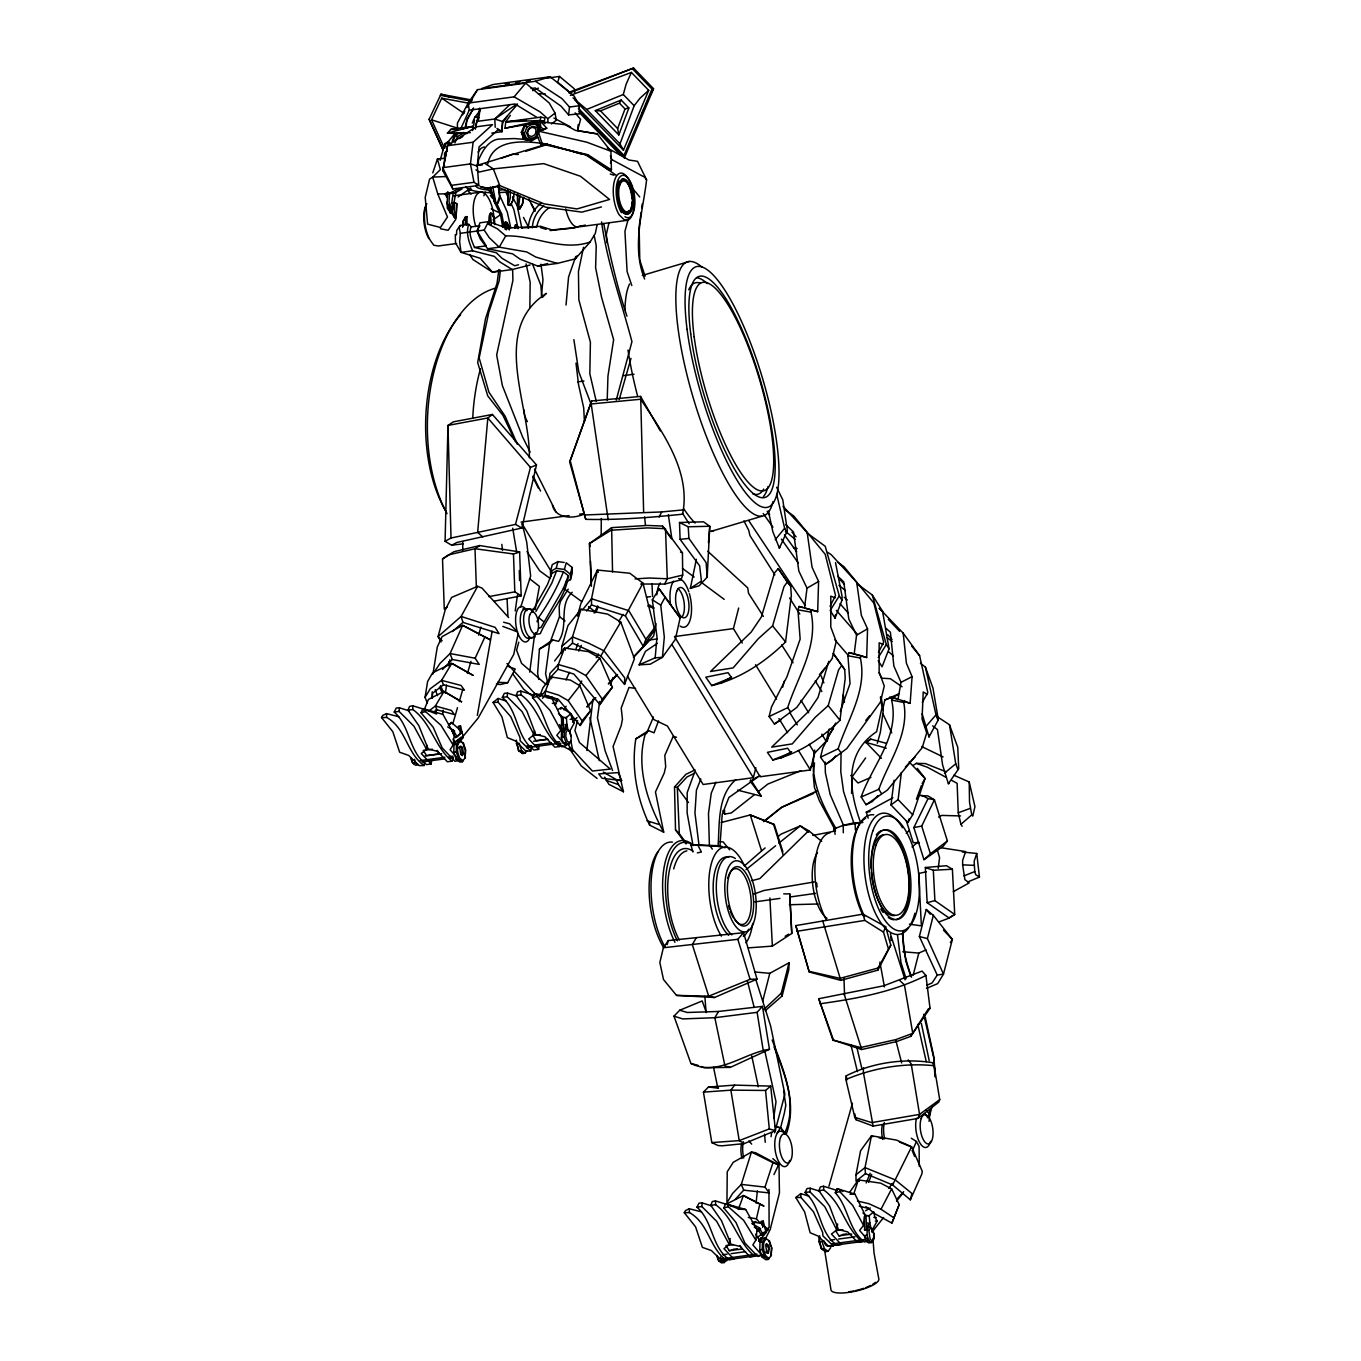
<?xml version="1.0" encoding="UTF-8"?>
<svg xmlns="http://www.w3.org/2000/svg" width="1361" height="1361" viewBox="0 0 1361 1361"><rect width="100%" height="100%" fill="white"/><g stroke="black" fill="none" stroke-linecap="round" stroke-linejoin="round"><path stroke-width="1.5" d="M432.22 697.819L432.237 691.779M591.508 604.965L591.525 598.738L597.411 570.055L629.786 573.236L642.97 583.12L654.267 628.255L652.804 632.576L643.243 646.339L625.38 615.835L591.508 604.965L586.574 610.987M515.07 228.121L515.819 224.99L518.609 227.712M559.269 744.399L572.93 751.391L570.752 740.537M604.692 777.114L608.843 784.293L623.457 791.762L613.079 746.526L621.177 725.736L622.436 719.237L621.211 708.026L628.969 687.492L635.604 688.394M510.29 191.152L510.239 198.247L508.248 205.069L510.273 205.46L513.012 200.407L513.454 196.307M851.561 793.412L852.19 776.791L865.647 757.907M935.296 1075.496L933.833 1056.782L925.242 1017.177M529.854 307.688L530.161 282.186L526.061 263.864M922.146 713.708L929.002 736.93L938.001 720.411L938.018 717.876L933 688.19L925.395 667.094L920.41 663.266M934.939 1076.823L933.85 1058.399L923.711 1014.302M953.312 891.659L969.219 882.881L964.898 879.631L962.618 864.847L962.669 860.305L965.612 851.561L941.659 847.835M491.287 224.514L490.521 213.286L489.211 223.357M506.275 229.907L505.458 222.285L504.591 226.828M841.064 752.633L840.792 771.721L843.582 791.677L853.772 822.929L860.594 822.537C848.89 790.146 843.922 753.416 876.637 731.674L882.047 707.431L880.397 697.087M877.947 970.121L877.981 968.045L890.792 945.163L885.603 926.671L862.976 914.15L795.794 925.599L809.251 972.009L840.792 980.362L877.947 970.121L890.792 945.163M517.673 208.675L517.554 193.908L517.673 208.675L519.613 209.101L522.386 204.388L523.185 198.604M806.937 532.883L825.225 546.288L839.295 595.88L830.21 610.477L835.042 618.132L842 600.167L842.085 596.407L835.518 562.586M878.219 660.68L882.081 666.788L889.039 648.823L882.557 611.242L872.265 594.944L857.311 583.971M445.081 541.338L447.973 425.415L453.4 421.825L492.444 414.459L536.506 464.952L521.892 528.017L456.939 542.444L451.682 545.234L445.081 541.338L451.018 538.02L515.496 524.41L521.892 528.017M447.786 191.901L447.089 203.623L450.627 209.084L452.55 209.849L456.088 191.595M863.452 1067.602L863.35 1072.162L873.133 1126.091L917.909 1118.436L938.835 1101.951L939.719 1099.62L934.105 1065.714L932.319 1062.635C903.483 1058.143 872.299 1062.669 846.185 1075.853L845.896 1079.528L854.776 1117.33L856.052 1119.712L873.133 1126.091M475.346 129.227L479.701 108.097M517.486 104.389L502.413 121.503L502.141 131.66L491.78 133.072M457.296 129.006L457.466 123.034L468.167 103.096L477.473 89.673L525.686 83.123L549.249 103.028L555.05 113.099L556.343 120.21L551.494 123.936M566.925 648.21L572.522 643.175L600.813 655.934L624.546 684.396L624.716 677.846L604.029 650.847L588.752 643.243L572.471 636.931L561.855 646.458L561.344 653.263M967.892 881.911L979.444 877.062L975.684 874.63L974.765 871.55L974.153 861.309L976.739 853.466L962.312 852.02M465.513 757.243L462.315 761.718L459.848 762.058L456.224 759.506L453.808 752.174L454.03 744.348L456.752 740.605L459.201 740.282L463.523 743.446L465.717 750.115L465.037 757.992L465.258 750.166L462.842 742.834M457.534 751.646L457.738 744.518L460.222 741.133L459.201 740.282L456.479 744.008L456.258 751.833L458.674 759.166L462.315 761.718L463.046 760.646L459.729 758.315L457.534 751.646L453.808 752.174M459.78 747.87L460.733 754.402L462.298 755.491L463.472 753.892L462.519 747.359L460.954 746.27L458.946 747.989L460.12 746.372L461.685 747.478L462.298 755.491M504.625 226.606L504.744 222.421M526.996 750.694L525.176 753.194L522.726 753.518L518.405 750.353L516.312 740.112M570.667 741.677L568.66 744.433L565.853 744.824L563.165 742.936L561.378 737.509L561.549 731.708L564.356 731.333L566.363 728.577L569.051 730.466L570.837 735.893M562.382 737.322L562.484 733.256M568.66 744.433L565.972 742.545L564.186 737.118L564.356 731.333M771.5 1254.927L768.302 1259.418L765.835 1259.742L762.211 1257.19L759.795 1249.857L760.016 1242.032L762.738 1238.289L765.205 1237.966L769.509 1241.13L771.704 1247.816L771.024 1255.676L771.704 1247.816M763.521 1249.33L763.725 1242.202L766.209 1238.816L765.205 1237.966L762.466 1241.691L762.245 1249.517L764.661 1256.866L768.302 1259.418L769.033 1258.33L765.716 1255.999L763.521 1249.33L759.795 1249.857M767.451 1253.294L768.71 1248.326L766.107 1244.073L768.506 1245.043L769.543 1248.207L768.284 1253.192L765.886 1252.205L768.284 1253.192M830.771 1247.561L828.049 1251.303L825.583 1251.627L821.278 1248.462L819.084 1241.776L819.237 1236.434M819.696 1235.873L819.543 1241.742L821.959 1249.075L824.409 1248.752L828.049 1251.303M871.533 1242.542L868.845 1240.654L867.059 1235.227L867.212 1229.442L869.237 1226.686L871.925 1228.575L873.711 1234.002L873.541 1239.786L871.533 1242.542L868.726 1242.933L866.038 1241.045L864.847 1237.421M785.807 524.734L793.531 532.015L798.822 571.025L807.022 588.156L804.504 607.959L817.672 611.667L818.59 581.453L812.075 567.265L807.192 532.593L783.068 506.377M840.264 711.514L850.03 683.596L847.937 655.764L849.077 652.617L866.685 657.55L867.552 628.833L861.36 615.359L856.715 582.406L831.095 554.556L827.59 552.362M607.193 400.406L607.959 376.027L613.641 339.689L601.511 297.089L595.608 267.709L596.237 245.763L594.162 235.453M519.953 195.729L518.507 208.114L512.434 197.022M755.049 971.992L769.799 973.319L789.04 962.788L788.785 969.781L782.116 995.98L765.222 1010.662M545.234 695.114L545.421 691.065L550.899 676.91L570.48 680.126L579.82 685.672L590.555 710.697L580.211 725.498L558.248 699.299L545.234 695.114L542.478 698.312M478.204 165.293L478.46 159.952L480.909 155.001A42.803 23.562 -86.7 0 1 499.844 139.06L514.577 138.567L531.453 139.962M601.29 518.49L601.188 535.043M690.333 588.377L699.112 585.808L707.176 577.2L709.779 526.265L703.501 521.807L679.513 522.505L680.092 539.33L699.656 565.87L701.442 581.062L690.333 588.377L696.356 559.32M456.496 234.875L456.735 230.434L460.154 225.501L468.762 224.344L471.178 226.913L479.889 225.739L479.055 227.491M432.288 698.193L432.56 693.242L443.55 684.804L464.475 690.197L461.039 685.434L441.61 680.364L430.229 688.768L425.04 697.427L427.371 703.059M759.88 775.6L728.884 797.478L722.198 814.49L719.952 845.998L718.081 845.708C719.731 823.626 717.145 795.556 735.876 779.649M452.039 202.857L454.591 202.449L454.132 210.904L456.054 217.794L454.455 217.522L451.801 212.962M558.044 669.255L558.299 664.525L564.611 648.023L588.479 651.647L599.759 658.061L612.399 687.254L602.26 699.146L599.929 704.573L573.866 674.069L558.044 669.255L549.249 678.68L549.98 673.355L558.299 664.525L574.393 669.187L585.893 675.583L602.26 699.146M449.555 193.007L449.028 201.734L451.444 208.301L453.298 209.016M462.876 226.572L463.199 221.128L466.313 216.603L466.687 224.582M462.519 227.151L462.927 221.605L465.598 216.671M906.069 702.089L910.135 703.28L912.091 676.655L906.409 663.232L903.177 633.137L879.223 608.299M572.198 592.256C558.044 605.951 569.085 625.72 558.605 641.354L552.702 639.942L539.449 649.027L537.612 673.253L538.82 679.462M929.104 1121.396L929.648 1114.421L925.837 1109.759M472.573 130.537L474.564 120.21M489.262 223.085C487.51 207.757 495.047 212.605 494.724 224.616M658.537 720.905L654.046 732.83L648.482 730.602L635.825 738.836C631.164 767.723 636.897 798.907 649.639 825.123L663.692 832.2L655.458 791.983L664.236 773.031L665.699 766.736L664.797 755.389L673.202 736.369L676.502 737.254M708.452 542.648L709.779 526.265L688.224 526.775L679.513 522.505M460.154 225.501L459.184 227.61L460.341 233.326L459.627 241.748L461.022 252.363L480.161 258.25L492.529 272.217L512.212 269.546L530.127 264.987M639.143 664.831L655.168 657.822L656.989 637.05L652.344 599.793L659.2 588.939L680.143 617.962L675.294 639.432L662.416 657.312L650.252 664.202L639.143 664.831L645.437 651.358L657.38 643.328M459.916 732.201L460.477 725.94L458.3 726.247L459.372 730.211M762.653 1227.333L763.215 1221.089L761.037 1221.378L762.109 1225.342M431.148 763.98L421.247 753.535L426.52 749.333L413.982 726.247L399.079 711.395L399.419 707.771L396.255 708.026L394.231 712.058C410.563 726.451 408.521 751.714 426.554 764.593L431.148 763.98L431.624 760.016M447.565 145.712L473.152 142.224L492.546 124.617L476.027 126.862L447.565 145.712L442.75 170.584L452.856 188.941L478.766 185.436L477.32 166.093L479.072 146.869L498.211 129.618L502.141 131.66L496.935 128.393M538.633 749.384L528.714 738.938L533.988 734.736L522.046 711.565L507.177 696.713L507.517 693.089L504.353 693.344L502.328 697.376C518.898 711.65 515.751 737.254 534.039 750.013L538.633 749.384L539.092 745.471M578.238 124.531L577.762 129.703L580.603 119.36L575.159 112.895M566.023 305.034L568.575 276.964L575.737 256.48M729.258 1244.464L716.72 1221.378L701.834 1206.526L702.157 1202.903L698.993 1203.158L696.968 1207.19C713.317 1221.6 711.259 1246.846 729.292 1259.742L733.885 1259.112L723.984 1248.666L729.258 1244.464L730.176 1238.493M836.726 1229.885L824.783 1206.697L809.914 1191.845L810.254 1188.238L807.09 1188.493L805.066 1192.508C821.636 1206.799 818.488 1232.385 836.777 1245.145L841.37 1244.515L831.452 1234.07L836.726 1229.885L837.644 1223.964M541.491 295.371L542.988 279.6L540.963 264.204M447.037 202.143L447.361 208.386L451.154 213.473L451.682 209.05M454.591 202.449L456.769 203.572L456.054 217.794M756.07 1203.175L757.396 1190.858M835.042 618.132L835.399 614.832M568.609 114.868L569.476 107.009L561.974 98.621L535.451 81.269L481.658 88.567L492.971 84.535L550.218 76.76L574.206 96.172L579.276 105.767L579.378 113.882L568.609 114.868L561.004 106.124L535.247 87.972L531.13 88.533M501.937 129.091L502.651 122.796L507.228 116.246M544.281 121.384L540.147 120.517L505.748 121.895L540.878 117.131L544.995 117.999L544.281 121.384L505.033 128.189L505.748 121.895L510.324 115.345M830.057 606.325L835.552 595.54L825.242 554.335L793.786 516.023L785.382 510.069M878.44 652.48L883.663 642.222L873.864 603.076L843.99 566.669L837.593 562.144M500.372 270.703L499.198 280.808L488.786 312.384L479.157 357.96L488.922 392.189L505.169 416.279L517.35 444.298M514.169 192.616L513.369 199.421L510.273 205.46M456.633 757.209L450.1 749.775L453.111 744.977L454.319 734.651L442.937 714.372L422.965 708.656L421.025 712.79L433.189 727.216L442.172 747.887L454.999 761.326L459.235 760.187M755.848 1240.109L757.056 1229.8L745.675 1209.504L725.702 1203.787L723.763 1207.922L735.927 1222.348L744.909 1243.018L757.737 1256.458L761.973 1255.335L752.854 1244.907L755.848 1240.109L743.633 1220.307L728.254 1206.731L728.084 1205.353M456.769 203.572L456.139 217.028M917.331 768.37L925.055 778.475L912.687 814.763L907.872 822.52L890.979 804.963L898.124 799.622L901.356 772.572M813.385 772.163L814.524 762.909M929.002 736.93L929.24 734.974M560.834 730.347L562.195 719.442L552.192 698.959L534.482 693.515L532.542 697.649C546.033 712.211 545.37 734.379 561.668 746.832L565.904 745.709L556.819 735.28L560.834 730.347L550.014 710.357L537.034 696.458L537 694.484M711.752 685.604L731.52 677.54L728.016 672.691L705.764 677.2L711.752 685.604C739.942 678.952 765.12 662.058 785.569 641.984L791.302 595.778L790.741 586.251L778.254 568.643L774.545 572.862L761.394 616.958L751.102 632.167L710.51 671.5L733.154 667.894L758.332 638.683L772.606 625.873L783.97 586.676L787.321 582.015L778.254 568.643M772.827 759.999L790.809 752.65L787.628 748.244L767.383 752.344L772.827 759.999C798.465 753.943 821.381 738.581 839.992 720.292L845.215 678.254L844.705 669.595L833.357 653.569L844.705 669.595M867.348 1239.361L859.557 1230.412L863.572 1225.495L864.933 1214.573L854.929 1194.107L837.219 1188.646L835.28 1192.78C848.771 1207.343 848.107 1229.527 864.405 1241.964L867.229 1241.215M903.33 931.247C901.577 946.967 906.426 962.567 911.581 977.232M473.152 142.224L470.43 163.915L474.002 182.289L478.766 185.436M466.942 216.62L466.534 225.126M890.979 804.963L894.092 780.244M444.077 163.473L444.452 166.025M854.164 654.029L856.562 635.196L848.771 618.915L843.752 581.862L837.866 576.332M529.718 672.13L534.363 636.557M586.863 750.506L592.937 699.282M442.597 714.372L443.159 710.187M445.387 693.378L446.51 684.991M449.028 666.09L449.862 659.796M552.702 639.942L549.589 643.515L545.574 673.661L547.973 683.902M599.64 701.527L597.462 717.893L605.203 751.017L612.586 770.513M641.116 212.333L639.143 227.015L639.772 260.087L645.08 276.232M641.677 208.131L642.256 203.929M498.909 269.546L497.037 283.241L485.486 318.797L477.677 362.587L487.748 395.881L503.026 415.496L515.462 441.747M607.312 147.992L629.037 160.037L637.509 161.313L646.594 179.907C642.766 212.605 631.487 246.936 644.604 278.988M814.746 750.03C808.825 777.914 821.908 804.725 835.722 828.083L835.059 829.819L819.305 800.608L814.388 787.304L813.163 774.018M771.058 1136.724L771.636 1132.607M773.677 1118.232L776.008 1101.781L764.661 1050.386M515.207 610.936L517.537 594.723M519.562 580.535L519.307 570.514M523.628 197.294L522.743 203.316L519.613 209.101M591.61 401.002L569.681 462.077L585.757 519.341C618.098 520.106 650.473 517.571 682.576 514.186C691.167 471.689 662.977 433.087 640.742 399.232L640.555 396.408L591.61 401.002L569.681 462.077M465.921 126.845L467.112 118.866L473.39 108.744M480.178 108.676L478.289 121.231L494.792 119.002L502.413 121.503M533.988 734.736L534.601 730.789M426.52 749.333L427.133 745.352M453.23 193.296L451.869 201.955L452.635 208.403M432.934 674.086L437.289 646.968L442.121 636.625L462.621 625.311L490.062 639.704L462.621 625.311L450.083 653.552L439.977 663.453L434.108 672.317M425.04 697.427L427.626 681.436L432.611 672.81L451.767 663.351L473.033 675.345L451.767 663.351L441.61 680.364L443.55 684.804M398.824 716.754L386.507 713.606L382.747 715.427L381.556 717.57L392.819 731.708L399.658 752.242L408.64 755.406L419.222 765.631L424.088 765.511L424.649 762.126M506.054 700.983L498.024 698.465L493.056 702.429L501.937 716.89L507.381 737.611L515.343 740.911L525.89 751.136L530.756 751.034L531.624 745.947M648.482 730.602L645.42 733.528C635.536 766.975 647.53 802.616 663.692 832.2M477.32 715.376L492.138 631.198M768.37 511.055L772.81 531.59L779.36 548.143L787.356 530.654L782.796 499.844L776.638 487.272M897.937 699.707L901.016 682.32L893.854 666.005L890.417 632.219L885.79 628.153M423.815 710.68L428.46 699.418L443.992 691.439L461.583 701.783L443.992 691.439L435.367 706.002L429.242 710.748M656.002 623.508L653.654 636.012L633.409 657.584M922.316 702.361L927.811 692.613L919.628 655.747L903.177 633.137M855.984 1174.781L860.577 1150.76L871.482 1135.755L896.559 1140.127L911.598 1146.745L922.265 1171.277L921.788 1174.152L910.339 1199.824L892.646 1184.955L865.477 1173.624L856.001 1181.144L855.984 1174.781L865.001 1167.602L871.482 1135.755L872.928 1136.724M442.75 170.584L446.731 150.578M454.455 217.522L452.141 211.21M640.98 584.005L664.61 584.09L681.01 579.854L682.712 575.091L682.439 552.753L662.552 526.044L647.326 525.448L611.616 527.643L612.552 571.977M523.849 139.349L521.552 132.221L523.849 139.349L527.234 140.37M583.529 247.311L578.442 271.468L578.833 299.811L590.402 342.223L589.84 373.68L596.22 401.257M450.253 213.201L447.582 203.214M518.167 633.648L513.743 654.42L478.17 718.03L458.878 741.405M597.156 224.684L595.25 233.599L590.045 242.071L575.312 258.862L557.398 263.405L537.714 266.075L520.072 259.134L512.604 253.861L487.646 248.757L480.28 238.941L476.962 231.064L479.923 222.813L488.531 221.656L506.734 228.053L540.691 226.334L552.09 229.941L575.142 227.61L585.332 225.075M882.711 709.727L884.803 699.979L898.685 693.957L895.096 696.22M540.878 117.131L540.147 120.517L505.033 128.189M938.222 868.386L939.566 857.617L937.304 850.013M465.36 126.845L466.653 120.942L473.56 107.944M786.454 1133.577C797.716 1101.968 783.273 1069.406 772.163 1039.991M932.115 1106.51L929.019 1117.534M827.165 741.371L828.526 735.297L833.476 728.628M608.894 223.085L606.343 234.33L606.853 242.683M487.697 164.171C492.869 137.682 525.499 140.949 545.778 143.926M752.276 1221.94L760.187 1223.233L756.41 1218.793L759.863 1204.026L743.378 1195.519L726.332 1204.145M663.368 947.766L659.847 962.499L663.487 979.495L676.519 995.401L714.508 997.511L757.005 979.103L743.565 932.693L668.302 940.587L663.368 947.766L737.832 939.311L743.565 932.693M780.857 720.054L774.46 724.035L769.101 716.532L771.5 706.971L786.93 676.842L800.149 639.092L797.937 609.796L799.145 606.479L817.672 611.667M835.654 755.899L831.69 760.544L825.617 764.321L820.53 757.192L822.81 748.108L835.637 723.065M910.339 1199.824L911.938 1193.478L895.283 1179.919L865.001 1167.602L865.477 1173.624M742.272 643.038L733.426 628.595L738.666 608.027M627.455 676.247L653.978 719.629L667.4 726.025L703.144 784.497L753.331 777.692L755.882 767.706M782.711 687.118L784.191 681.266M733.426 628.595L674.461 636.591L760.17 776.757L810.356 769.952L814.627 753.16L826.144 741.235L829.257 729.02M762.619 1001.441L769.799 973.319M782.116 995.98L781.299 993.156L789.04 962.788M926.688 985.313L932.115 982.931L937.236 975.071L919.373 936.504L926.246 909.505L933.34 915.324L952.343 939.447L943.496 974.119L937.661 983.629L926.467 988.375M913.18 975.174L918.811 953.074L926.058 949.91M937.236 975.071L943.496 974.119L927.402 938.614L933.34 915.324M828.917 1186.333L852.445 1103.176M515.496 524.41L530.45 467.401L536.506 464.952M551.971 571.79L550.644 576.826L550.49 571.365L552.26 564.645L557.959 561.6L564.135 562.467M550.49 571.365L556.19 568.32L557.959 561.6M570.497 579.633L570.344 574.155L564.424 569.476L566.193 562.756L572.113 567.435L572.266 572.913L570.497 579.633L566.227 581.913M570.344 574.155L572.113 567.435M619.17 399.641L630.994 358.385M774.63 1132.811L784.889 1094.227L770.581 1025.803L755.95 980.022M532.083 611.872L547.462 584.584L551.851 573.372L556.598 570.854L563.42 571.807C557.108 587.901 548.449 603.501 538.548 617.571L537 621.739M518.745 642.222L516.585 650.201L521.552 663.334L546.22 684.583M577.608 720.547L574.903 730.551L579.429 742.494L610.289 769.084L592.409 771.024L573.1 750.183M628.272 219.036L624.937 231.319L627.098 271.571L631.81 285.538M573.032 97.856L586.659 109.458L623.287 94.504L626.128 84.212L631.385 72.422L648.704 90.302L623.44 150.186L574.801 99.914M577.404 616.176L580.807 603.808L597.411 570.055L598.398 572.318M440.198 160.309L444.809 143.705L448.262 141.612L455.016 133.48L447.446 133.106L450.882 129.346L472.896 126.369L447.446 133.106L470.311 132.663M616.244 400.117L631.946 341.645C621.416 301.666 607.125 262.673 601.562 221.877M877.301 743.293L880.38 732.235L883.255 710.442L881.162 696.696M667.179 944.636L668.302 940.587M878.032 795.539L872.197 801.612L866.038 804.725L861.173 797.002C872.248 765.188 900.029 736.318 891.608 700.098L892.884 697.427L910.135 703.28M769.101 716.532L787.662 707.686C797.631 676.587 818.505 646.237 811.02 612.144L811.973 609.762M820.53 757.192L838.172 748.788C847.631 719.237 867.467 690.401 860.356 658.009L861.258 655.73L866.685 657.55M452.805 723.797L457.5 707.669M459.252 701.63L462.774 689.534M467.469 673.406L470.974 661.327M478.596 635.128L480.943 627.064M828.781 661.412L817.995 697.53L808.638 711.378L771.687 747.155L792.306 743.872L815.222 717.298L828.203 705.644L838.546 669.986L841.608 665.733M850.013 1191.794L858.349 1179.902L880.703 1183.168L891.642 1188.868L899.179 1204.57L891.897 1223.08L874.408 1213.519L868.505 1208.432L859.233 1206.135M561.855 646.458L567.962 625.584L581.028 609.235L607.704 614.134L620.752 622.045L634.447 658.69L624.546 684.396M563.42 571.807L568.337 575.703L563.437 588.394L541.049 627.37L538.514 628.357M490.181 188.277L494.877 202.653L497.156 203.793L499.538 196.494L498.177 185.062M748.346 947.868L772.367 946.116L791.779 933.476L789.737 893.905L783.715 893.854M574.699 92.752L574.359 88.839L559.49 76.437L557.704 82.221L570.31 92.735M581.028 609.235L572.471 636.931L572.522 643.175M466.313 216.603L464.969 224.565M610.443 685.264L612.892 677.54M520.736 607.057L530.654 575.992L526.707 542.103L522.148 523.56M861.173 797.002L878.815 789.295C888.92 761.071 909.675 734.072 903.755 702.463L904.742 700.558M735.433 1199.177L743.701 1190.16L769.203 1192.934L765.001 1187.132L772.963 1162.651L751.425 1152.052L733.256 1162.311L727.233 1171.77L726.944 1202.784L732.66 1193.359L741.303 1184.393L751.425 1152.052L755.508 1152.682L777.931 1164.625L772.963 1162.651M853.823 1193.767L858.349 1179.902L859.301 1181.348M432.781 172.864L437.442 158.948L445.149 158.267M779.36 548.143L780.023 546.288M483.887 195.763L485.231 192.003M738.377 1209.436L743.378 1195.519L763.98 1206.152L759.863 1204.026M694.467 772.538L687.203 792.578L687.118 812.908L692.902 844.773L718.081 845.708M550.116 642.358L559.507 616.635L559.15 606.513L560.443 601.443L568.217 589.143M594.179 613.079L597.7 605.917M573.27 151.769L585.604 154.814L609.099 170.244L611.429 169.87L610.936 151.258L597.224 133.888L575.397 130.384L565.104 124.702L540.997 121.809L539.654 125.467L543.685 129.924M907.872 822.52L909.284 818.641M916.412 799.247L921.38 785.671M618.83 134.943L628.85 107.978L621.16 100.033L595.284 110.615L618.83 134.943L617.622 128.546L625.005 108.931L628.85 107.978M623.44 150.186L619.987 143.892L634.158 105.733L639.857 98.383L648.704 90.302M643.243 646.339L645.897 639.279L654.267 628.255M539.534 696.781L542.903 687.883L550.899 676.91L551.664 678.714M575.771 649.52L577.983 643.617M891.897 1223.08L899.179 1204.57M833.578 830.805L834.344 828.798L843.48 825.225L853.772 822.929M888.444 948.957L883.476 932.132L885.603 926.671M478.511 228.869L477.439 231.625L486.234 245.831L474.496 247.43C471.944 241.169 468.201 233.633 471.178 226.913M610.443 163.337L611.889 159.645L610.374 155.766M556.598 570.854L551.8 583.137L535.894 611.463M868.624 1182.199L871.669 1174.424M700.83 778.968L696.424 790.197L694.961 813.01L698.959 844.858M774.749 1126.398L780.568 1127.759L785.654 1133.968L784.753 1133.067C797.665 1104.571 784.548 1073.795 774.018 1046.847M930.465 1109.13L928.746 1113.502L929.648 1114.421L927.368 1117.806M580.211 725.498L582.049 720.871L590.555 710.697M547.19 739.193L536.166 740.69L532.866 735.569L534.244 732.099M452.975 141.527L455.544 135.164L459.916 132.697M454.914 142.905L457.483 136.542L463.301 133.259M521.212 132.527L524.41 125.144M522.471 132.102L524.41 133.463L526.622 139.179L524.683 137.818L522.471 132.102L525.023 125.722L529.412 123.273M524.41 133.463L526.962 127.1L532.797 123.817L538.48 125.535L532.763 123.017M536.183 136.253L538.752 129.89L536.54 124.157M524.019 138.584L530.331 140.489L536.812 136.832L539.671 129.754L537.204 123.409L532.474 121.963M518.915 209.254L520.14 206.26M497.871 203.401L500.014 198.145L498.824 187.274M534.584 695.386L520.838 691.116L517.673 691.711L516.108 695.505L526.843 710.918L535.741 734.498L544.944 736.743L554.846 747.172L559.439 746.56L560.885 743.021M866.208 1182.947L870.155 1173.25M475.465 125.161L478.63 117.42M430.45 711.276L412.74 705.781L409.576 706.393L408.028 710.17L418.78 725.583L428.256 749.094L437.459 751.323L447.378 761.769L451.971 761.156L453.4 757.669M917.909 1118.436L919.56 1114.387L939.719 1099.62M715.478 1200.929L715.614 1204.655C733.868 1217.993 737.56 1242.117 754.709 1256.288L750.115 1256.918L740.197 1246.472L730.993 1244.243L721.517 1220.732L710.765 1205.319L712.313 1201.525L715.478 1200.929L733.188 1206.424M823.575 1186.248L823.711 1189.973C842.17 1203.124 844.841 1227.707 862.176 1241.691L857.583 1242.321L847.682 1231.875L838.478 1229.646L829.581 1206.05L818.846 1190.637L820.411 1186.86L823.575 1186.248L837.321 1190.518M560.749 709.2L561.447 707.516L570.905 713.691L571.994 719.101L574.325 722.929L569.647 731.435L571.195 735.876L571.059 740.52L569.442 742.732L567.282 741.218L565.853 736.862L565.989 732.218L567.605 730.006L569.766 731.52M579.14 111.143L624.393 157.893L623.984 155.426L651.987 89.026L653.569 88.72L633.58 68.05L568.949 92.327M624.393 157.893L653.569 88.72L648.772 98.298M591.423 586.285L589.347 543.685L611.616 527.643M715.92 782.184L711.259 793.14L708.486 813.521L709.387 845.249M646.305 733.834L653.467 717.043M472.267 123.085L474.751 117.403L479.872 110.836M554.965 705.015L557.517 699.231M566.006 679.99L569.408 672.3M578.748 651.136L581.3 645.352M595.727 612.654L598.279 606.87M912.499 1150.453L916.446 1141.488L911.292 1138.221M561.515 718.302L561.821 731.725L563.641 731.538L566.874 724.375L566.414 717.57L563.182 717.417L558.486 713.64M864.371 1216.411L864.677 1229.834L866.515 1229.646L869.73 1222.484L869.271 1215.679L866.038 1215.526L862.925 1213.008M641.916 113.405L643.634 109.629M646.203 103.963L647.921 100.187M460.886 128.478L469.256 110.19L468.167 103.096L441.713 98.179L431.539 119.802L444.435 148.281M442.529 669.476L452.243 659.507L479.242 664.406L475.159 658.231L484.975 636.846M468.762 224.344C465.513 232.986 469.171 242.717 472.624 250.798L494.298 256.344L499.81 261.89L512.212 269.546M460.341 233.326L484.193 230.077L488.531 221.656M442.869 149.727L429.106 119.292L440.981 94.198L472.25 100.102M773.95 1174.56L778.985 1163.961L772.793 1158.636M923.966 859.659L943.088 846.355L947.392 840.962L934.429 799.758L928.049 798.601L913.86 827.573L923.966 859.659L930.414 853.772L921.703 826.076L934.429 799.758L927.862 795.896L921.635 795.777M911.598 1146.745L892.646 1184.955M664.61 584.09L667.281 578.782L665.495 528.68L647.411 527.898L611.072 530.246L589.347 543.685M659.098 517.061L661.684 511.94L684.243 509.797M765.477 1238.663L770.224 1229.374L779.445 1192.882L778.985 1163.961M894.126 1217.976L881.009 1209.231L891.642 1188.868M508.572 617.52L482.032 588.122L477.643 586.319L461.107 616.448L438.072 636.591L441.049 641.984M871.567 1231.246L877.182 1221.038L874.851 1217.21L873.762 1211.8L868.284 1216.394L869.271 1215.679M496.357 684.141L500.559 684.532L507.687 682.695L515.241 669.034L507.619 666.158M595.284 110.615L600.49 110.853L619.425 103.164L621.16 100.033M655.168 657.822L662.416 657.312L664.321 637.101L660.731 605.135L665.206 597.139M720.445 1259.299L711.378 1250.538L702.395 1247.374L695.573 1226.839L684.294 1212.702L685.485 1210.575L689.244 1208.738L701.561 1211.885M922.095 783.732L925.055 778.475L909.148 761.939M696.305 937.661L692.341 944.636L708.707 996.184L714.508 997.511M450.474 724.103L451.41 722.453L462.196 731.878L457.143 736.879L453.179 730.091L447.667 726.91M590.045 242.071C562.008 251.7 534.107 235.028 505.714 235.946L499.232 247.175L487.646 248.757M462.672 114.783L464.799 111.194M466.908 107.604L477.473 89.673M575.312 258.862L577.251 255.596M718.523 1011.461L714.831 1017.722L724.954 1065.969L730.347 1067.381L769.475 1049.314L762.449 1006.374L718.523 1011.461L687.322 1012.482L679.717 1010.253L673.967 1016.14L690.912 1063.468C718.132 1076.993 743.718 1052.955 769.475 1049.314M950.386 942.612L952.343 939.447L943.496 930.124M563.879 709.864L566.125 706.257M579.531 684.651L581.759 681.044M596.288 657.652L598.517 654.046M618.626 621.637L623.1 614.423M878.253 657.516L886.334 644.536L872.265 594.944M600.813 655.934L620.752 622.045L619.578 622.64M758.689 1240.977L760.765 1237.727M910.679 1036.419L928.338 1008.892L930.022 1008.28L925.922 975.48L922.06 971.091L883.714 985.806L818.761 998.736L832.847 1039.974L861.734 1049.535L896.389 1041.607L910.679 1036.419L930.022 1008.28M599.929 704.573L612.399 687.254M777.148 1132.845L780.568 1127.759L784.753 1133.067M800.761 1193.597L800.948 1197.442L813.504 1211.817L822.656 1232.454L822.946 1235.941L833.493 1246.166L828.628 1246.285L818.08 1236.043L810.135 1232.743L804.674 1212.022L795.794 1197.561L800.761 1193.597L808.791 1196.115M625.38 615.835L642.97 583.12L641.269 584.192M569.119 93.126L633.58 68.05M932.642 725.872L937.474 729.615L942.595 764.882L948.362 783.715L958.722 768.693L957.753 747.274L949.485 724.75L937.304 716.737M888.75 1188.425L892.391 1183.355M717.077 1255.591L718.863 1261.018L721.551 1262.906L724.358 1262.532L726.366 1259.776M766.941 1243.954L765.767 1245.553L766.719 1252.086M734.6 1085.108L730.874 1090.144L739.227 1140.62L744.28 1143.58L775.447 1130.651L770.683 1086.112L734.6 1085.108L708.418 1087.065L703.45 1092.134L711.803 1142.594L718.098 1145.554L722.3 1145.792L744.28 1143.58M554.625 660.919L564.611 648.023L565.444 650.133M582.049 720.871L568.166 700.66L579.82 685.672M504.744 222.506C508.487 221.52 509.15 227.253 509.32 229.992M585.893 675.583L599.759 658.061M871.976 1232.215L883.578 1217.534M896.491 1201.236L902.938 1193.087M582.542 609.847L591.525 598.738L628.85 610.698L645.897 639.279M459.78 741.796L463.335 737.424L460.477 725.94M758.962 1241.3L766.073 1232.556L763.215 1221.089M775.243 539.722L784.634 528.272L776.655 494.094M478 152.041L481.267 148.111L484.414 146.886M468.167 103.096L514.118 96.852L525.686 83.123M819.441 674.58L824.919 668.081M865.766 720.411L869.662 715.784M925.429 727.029L935.994 714.865L925.395 667.094M541.491 695.556L545.421 691.065L558.656 695.131L568.166 700.66M673.967 1016.14L682.695 1018.913L714.831 1017.722L757.124 1012.329L762.449 1006.374M685.876 843.854L675.515 829.836L674.512 786.998L685.927 774.307L695.114 769.901M896.542 1199.551L903.687 1191.675M586.88 706.767L594.025 699.112M608.333 683.783L616.924 674.597M634.09 656.206L648.414 640.878M595.829 697.649L587.152 706.869M608.843 683.783L617.52 674.529M572.675 722.13L577.013 717.553M905.354 767.06L915.272 756.699M542.393 297.361L546.39 293.347C489.739 329.719 530.671 405.731 529.327 457.806M760.221 1222.535L768.182 1229.561L763.13 1234.563L759.183 1227.775L751.816 1223.522M821.721 841.387L808.706 830.72L759.812 878.594L751.646 880.72M906.239 833.374L909.233 830.482M429.106 119.292L443.125 149.897M451.784 731.435L453.179 730.091L454.693 731.078M495.217 127.305L494.792 119.002L509.848 104.644M446.561 151.224L444.571 153.095L444.571 160.938M763.912 1009.42L781.299 993.156M452.073 141.663L454.778 134.382L458.147 132.749M515.104 228.019L515.104 225.126L516.925 224.956M962.108 826.263L960.951 824.341L971.737 814.865L969.525 802.173L969.219 781.98L953.84 775.209M744.569 865.749L765.103 847.92M777.726 836.947L780.891 834.208L800.251 825.906L808.706 830.72M452.396 631.572L462.961 622.402L499.028 633.614L495.149 627.353L461.107 616.448L462.961 622.402M765.971 1229.97L769.118 1227.265L768.948 1189.378M448.45 724.971L451.41 722.453M752.956 1223.913L755.916 1221.395M703.45 1092.134L730.874 1090.144L765.545 1090.45L770.683 1086.112M570.905 713.691L565.427 718.285L566.414 717.57M944.483 773.15L955.762 763.776L949.485 724.75M912.04 846.933L918.556 841.625M459.729 758.315L456.224 759.506M765.716 1255.999L762.211 1257.19M434.023 712.194L436.983 709.813L454.319 714.508L451.444 710.425L435.367 706.002L436.983 709.813M746.049 869.628L775.6 845.776M778.9 843.122L800.251 825.906L808.621 832.251M763.538 821.619L781.214 807.515L813.725 793.395M455.101 741.983L461.158 737.169L463.335 737.424M763.997 821.466L782.15 807.073L816.719 791.064M757.839 1237.115L763.895 1232.317L766.073 1232.556M754.589 794.552L731.333 812.942L724.596 814.099L723.014 810.612M757.924 791.915L767.893 784.038L800.812 770.734M548.041 122.558L547.837 118.696L555.05 113.099M492.444 414.459L487.833 417.98L447.973 425.415L451.018 538.02M930.414 853.772L947.392 840.962M774.46 724.035L796.746 707.465L832.149 658.554L836.198 641.626L830.771 626.996L830.805 596.152L835.28 597.887M825.617 764.321L846.797 748.567L880.431 702.106L884.276 686.012L879.138 672.113L879.155 642.8L883.408 644.451M444.962 194.572L448.007 192.309M471.297 189.145L468.269 191.408L471.127 194.062M865.749 742.715L870.734 739.108L886.062 743.242M757.175 1231.28L759.914 1229.306M866.038 804.725L887.423 790.06L922.265 747.597L926.705 732.899L922.06 719.101L923.217 691.949L927.453 694.518M458.079 196.988L470.668 188.09M881.418 758.366L866.055 742.391L870.734 739.108M493.022 219.904L501.648 213.881L491.236 208.896M447.242 607.04L444.281 609.065L442.512 558.963L448.415 554.914L475.006 548.721L479.735 545.557L519.63 551.954L521.178 595.829L494.213 601.154M494.792 119.002L517.129 103.997M949.195 918.08L954.724 914.439L952.394 869.237L946.49 865.715L925.344 867.501L927.147 902.7L949.195 918.08L938.716 922.009M913.095 765.426L916.361 763.351L925.395 763.555L946.15 771.823M442.512 558.963L453.962 551.698L479.735 545.557M949.417 917.603L954.724 914.439L934.888 900.625L927.147 902.7M720.718 683.426L731.538 677.029M780.993 758.009L791.626 751.731M752.582 779.785L757.788 776.706M785.144 936.249L788.682 934.156M865.579 1210.763L870.308 1207.973M807.022 588.156L818.59 581.453M856.562 635.196L867.552 628.833M557.789 709.608L561.447 707.516M448.603 193.755L454.863 193.007L462.025 188.941L456.02 190.03L448.603 193.755L437.8 194.011L432.696 177.117L440.352 169.666L437.442 158.948M459.048 138.022L463.233 135.675M459.389 138.499L462.553 136.712M635.825 738.836L645.42 733.528M539.449 649.027L549.589 643.515M868.182 818.182L866.294 812.177L892.867 797.75M938.597 817.093L941.744 815.409L960.543 815.937M500.814 158.386L512.246 154.218L518.354 154.474M901.016 682.32L912.091 676.655M462.196 731.878L455.408 737.662L456.99 736.301M768.182 1229.561L761.394 1235.346L762.977 1233.985M694.212 773.405L687.033 776.927L677.302 787.424L679.309 833.698L686.59 843.548M544.451 144.691L540.351 143.688L535.979 132.017L546.765 128.24L540.997 121.809M532.644 90.677L538.378 88.125M870.938 777.369L858.042 783L850.744 775.413M925.922 975.48C892.918 992.186 856.205 998.685 819.883 1003.806M494.877 202.653L497.667 202.704M477.643 586.319L451.614 597.428L445.183 609.966L438.072 636.591L442.104 640.725M845.896 1079.528C873.303 1067.858 904.453 1062.601 934.105 1065.714M679.717 1010.253L702.174 1000.947L706.41 1012.584M537.204 123.409L540.878 125.11M757.005 979.103L750.064 979.308L708.707 996.184L676.519 995.401M810.51 766.838L814.371 765.273M963.894 875.906L974.765 871.55M535.213 636.897L528.17 638.241M775.447 1130.651L769.305 1128.932L739.227 1140.62L711.803 1142.594M570.378 95.355L631.385 72.422M948.362 783.715L949.366 783.341M960.951 824.341L958.263 812.772L970.24 808.383M884.803 699.979L893.377 696.849M753.892 894.041L763.912 890.502L814.184 881.945M535.979 132.017L546.765 128.24M476.333 586.285L475.006 548.721L513.471 553.978L519.63 551.954M477.082 165.379L546.441 144.147L587.697 155.222L616.04 175.195M525.822 151.258L547.649 144.351M721.194 822.537L750.268 814.95L774.29 824.545L782.881 851.799M535.451 81.269L550.218 76.76M642.341 275.432L689.193 261.482M761.735 516.278L710.799 531.453A132.612 33.464 73.4 0 0 713.947 530.501M877.981 968.045L840.026 978.355L809.029 971.312M580.756 225.96L572.794 228.07L550.048 230.553M601.477 206.94L581.81 212.129L545.608 207.144L496.629 186.508L486.762 188.669L480.076 186.491L488.344 188.362L499.776 185.589L544.196 203.878L577.047 208.931L609.558 199.438L580.501 176.284L543.737 163.626L493.328 168.883L479.276 172.013L475.993 169.904M421.025 712.79L425.517 711.599L440.896 725.175L453.111 744.977M532.542 697.649L537.034 696.458M723.763 1207.922L728.254 1206.731M835.28 1192.78L839.771 1191.59L852.752 1205.489L863.572 1225.495M500.491 270.193L492.529 272.217L472.862 259.475L469.596 254.473M537.714 266.075L547.666 263.558M518.558 264.766L514.696 265.735L502.073 258.318L496.289 252.738L474.496 247.43M682.712 575.091L667.281 578.782L649.18 578L635.043 578.901M462.706 128.768L472.896 126.369M862.942 822.418L843.259 825.515L843.31 832.779M926.382 871.789L918.675 873.507L921.38 925.871L909.42 924.17M733.324 1244.6L725.991 1245.587L729.292 1250.708L733.154 1249.925M842.952 1229.715L835.603 1230.701L838.903 1235.822L842.782 1235.039M697.376 852.854L701.408 852.054L697.938 845.249L690.98 845.164L692.885 851.952M486.762 188.669L488.344 188.362M812.772 835.433L835.501 830.959M913.86 827.573L921.703 826.076M488.786 596.611L514.815 591.831L521.178 595.829M796.814 931.315L864.813 920.41L883.476 932.132M450.406 212.503L452.005 212.707M866.294 812.177L870.07 811.581M466.891 216.807L465.462 216.875M570.14 719.374L571.994 719.101M754.862 901.901L779.921 898.396M790.367 896.933L815.409 893.411M505.254 83.804L509.439 83.225M515.683 82.392L519.868 81.813M526.112 80.962L530.297 80.401M546.969 78.138L559.49 76.437M469.256 110.19L514.951 103.98L536.642 117.216M477.32 166.093L470.43 163.915L442.648 167.675L451.478 185.334L474.002 182.289M453.842 195.78L480.246 192.19A23.835 10.054 82.3 0 1 494.111 223.119M456.598 243.5L438.31 245.984L433.802 245.252L430.331 240.387A23.835 10.054 82.3 0 1 425.5 207.025M580.381 226.692L627.115 220.346A23.835 10.054 82.3 0 0 633.597 194.929M472.624 250.798L461.022 252.363L455.493 242.768L455.289 234.602M577.659 381.88L583.92 381.029M623.593 375.636L634.039 374.224M521.042 522.114L569.119 515.581M579.565 514.152L583.75 513.59M648.687 640.095L657.108 638.955M394.231 712.058L399.079 711.395M408.028 710.17L412.876 709.523C431.131 722.844 434.822 746.968 451.971 761.156M502.328 697.376L507.177 696.713M516.108 695.505L520.974 694.842C539.432 707.992 542.103 732.575 559.439 746.56M563.556 728.952L566.363 728.577M454.03 744.348L457.738 744.518M432.424 749.213L423.254 750.455L426.554 755.576L439.399 753.824L437.187 750.421M532.866 735.569L540.215 734.566M425.159 755.95L441.593 753.722M516.21 743.667L519.136 743.293L521.552 750.643L525.176 753.194M533.614 741.218L547.99 739.278M561.378 737.509L564.186 737.118M420.243 760.595L444.894 757.26M449.011 756.699L453.111 756.138M526.656 746.151L530.773 745.59M534.873 745.028L551.307 742.8M555.407 742.238L559.524 741.694M422.131 761.922L444.724 758.86M448.841 758.298L452.941 757.737M526.486 747.75L559.354 743.293M412.876 763.334L415.683 762.96L418.371 764.848L415.564 765.222L412.876 763.334L411.09 757.907M563.165 742.936L565.972 742.545M521.552 750.643L519.085 750.966L516.67 743.633M696.968 1207.19L701.834 1206.526M710.765 1205.319L715.614 1204.655M805.066 1192.508L809.914 1191.845M818.846 1190.637L823.711 1189.973M866.43 1227.061L869.237 1226.686M760.016 1242.032L763.725 1242.202M864.405 1229.817L867.212 1229.442M733.307 1249.296L737.424 1248.735M842.765 1234.427L846.865 1233.866M729.292 1250.708L742.136 1248.973L739.942 1245.553M838.903 1235.822L851.765 1234.087M722.929 1254.757L727.029 1254.196M731.146 1253.634L745.522 1251.678M830.329 1240.177L834.429 1239.616M838.546 1239.054L854.963 1236.826M864.252 1235.618L867.059 1235.227M757.039 1254.093L722.13 1258.84L724.018 1260.167L763.045 1254.876M831.571 1243.988L864.439 1239.514M718.863 1261.018L721.67 1260.643L724.358 1262.532M868.845 1240.654L827.301 1246.149L825.412 1244.822L824.154 1241.011M569.476 107.009L579.276 105.767M564.968 724.613L566.874 724.375L567.792 728.815M451.682 545.234L463.42 543.788M646.509 597.088L650.541 596.628M541.712 694.042L535.826 694.688L506.99 663.505M680.092 539.33L688.938 538.429L706.138 562.62L707.176 577.2M505.748 121.895L516.074 120.874M520.208 120.466L526.418 119.853M819.084 1241.776L821.993 1241.402L824.409 1248.752M661.684 511.94L584.958 514.968M546.646 697.598L552.481 697.206M504.693 228.869L508.912 228.631M521.603 227.916L536.404 227.066M925.344 867.501L933.323 870.257L952.394 869.237M459.014 133.293L466.67 132.919M454.863 193.007L445.217 193.5L446.731 197.192M446.085 176.522L432.696 177.117L429.6 179.142L425.21 197.362L427.626 224.14L440.42 227.491L447.463 217.011L437.8 194.011M476.35 165.31L482.168 165.055M875.31 1221.106L877.182 1221.038M850.047 1194.295L854.929 1194.107M789.414 904.742L818.08 903.993M493.056 702.429L498.211 702.31L510.766 716.686L519.919 737.322L520.208 740.809L530.756 751.034M381.556 717.57L386.694 717.451C406.173 728.271 406.599 753.228 424.088 765.511M795.794 1197.561L800.948 1197.442M684.294 1212.702L689.432 1212.583C708.911 1223.403 709.336 1248.36 726.825 1260.66L721.959 1260.762M539.262 93.824L545.132 93.739M730.347 1067.381L703.943 1067.739L700.949 1066.514M718.608 846.508L722.079 846.559L697.938 845.249M918.301 795.368L922.316 795.47L928.049 798.601M919.253 842.765L913.214 842.612L906.324 820.734M490.521 213.286L491.644 213.32M505.458 222.285L506.581 222.319M497.616 682.337L507.687 682.695M448.807 143.858L448.262 141.612L451.359 144.13L444.809 143.705L447.395 151.037M522.845 608.945L535.196 609.439L539.398 586.37L529.48 578.663M962.618 864.847L974.051 865.358M450.882 129.346L456.701 129.635M723.593 847.478L725.685 847.58M745.675 1209.504L739.312 1209.163L725.702 1203.787M720.071 841.71L723.116 841.881L729.649 849.859M621.637 780.534L602.106 778.288L598.721 773.899L618.183 772.606L621.637 780.534L617.384 780.227L603.297 772.061M902.802 951.747L918.811 953.074M873.864 1217.38L876.314 1217.585M533.699 634.804L540.3 633.648C548.5 614.083 565.921 597.309 568.337 575.703M708.418 1087.065L718.455 1088.205M552.328 703.331L556.224 703.79M765.001 1187.132L741.303 1184.393L743.701 1190.16M540.351 143.688L587.782 154.678L611.429 169.87M539.671 129.754L540.64 129.89L538.003 123.068M556.19 568.32L564.424 569.476M690.98 845.164L693.14 845.487M674.512 786.998L677.302 787.424L688.479 802.531M474.921 116.995L478.902 117.624M577.098 130.52L597.224 133.888M748.329 1217.449L756.41 1218.793M797.937 609.796L811.02 612.144M847.937 655.764L860.356 658.009M879.087 1137.864L883.204 1138.63M475.159 658.231L450.083 653.552L452.243 659.507M471.655 101.224L440.386 95.321L440.981 94.198L450.831 97.329M891.608 700.098L903.755 702.463M440.352 228.733L448.143 230.281L455.799 219.342L454.302 215.65M775.736 1126.806L780.551 1127.929L784.344 1113.162L785.824 1105.268L783.63 1091.097M857.532 1201.031L868.845 1203.702L881.009 1209.231M737.577 790.146L761.258 796.151L750.762 779.734M849.077 652.617L861.258 655.73M793.48 547.598L797.138 548.551M690.912 1063.468L697.955 1065.306M503.621 622.215L509.541 623.78L516.278 630.568M919.373 936.504L927.402 938.614M431.539 119.802L458.793 128.597M832.847 1039.974L860.509 1047.562L895.793 1039.617L912.755 1033.356L904.419 984.854L899.604 980.396M799.145 606.479L802.718 607.465M546.441 144.147L583.069 154.371M627.115 220.346L623.848 219.444L619.119 214.749A23.835 10.054 82.3 0 1 616.465 176.113A23.835 10.054 82.3 0 1 633.307 193.109M866.055 742.391L886.266 748.176M557.398 263.405L535.707 257.025L526.741 251.938L499.232 247.175L489.28 237.716L484.193 230.077M532.372 138.482L528.289 137.257L526.707 133.157L528.544 128.58L532.729 126.233L536.795 127.475L538.395 131.575L536.557 136.134L530.365 139.537L524.683 137.818M463.267 132.459L467.061 133.599M680.551 552.192L682.439 552.753M646.985 820.785L658.962 824.46M610.272 174.055L613.981 175.212M540.436 227.559L546.203 229.346M854.776 1117.33L871.703 1122.621L919.56 1114.387L911.207 1063.911L908.229 1059.947M507.517 693.089L516.993 696.1M399.419 707.771L408.912 710.782M810.254 1188.238L819.73 1191.232M702.157 1202.903L711.65 1205.914M606.07 780.295L618.489 784.634L623.457 791.762M916.361 763.351L927.385 767.247L945.963 777.284M774.29 824.545L750.268 814.95L761.548 850.761M502.821 626.417L517.622 631.929M509.099 204.541L510.409 205.035M610.936 151.258L586.778 142.19L538.071 131.03L542.256 143.926M647.717 605.951L653.586 608.163M422.965 708.656L436.575 714.032L435.367 709.983M899.451 1142.032L910.594 1146.625M889.72 697.036L893.241 698.516M518.507 208.114L519.766 208.658M892.884 697.427L896.253 698.942M921.652 746.543L943.088 756.92M534.482 693.515L540.079 696.356M837.219 1188.646L842.816 1191.504M487.561 223.765L497.514 228.869L505.714 235.946M553.944 118.067L570.514 126.879M951.543 780.295L957.123 783.307L958.263 812.772M611.889 159.645L644.689 177.219L646.594 179.907M754.266 1227.129L759.268 1230.055M514.118 96.852L539.977 111.823L547.837 118.696M548.687 696.356L557.806 701.63M441.713 98.179L463.931 113.303M652.344 599.793L660.731 605.135M649.418 604.982L654.012 607.925M760.68 1228.762L759.183 1227.775L757.771 1229.119L761.241 1234.852M485.111 163.592L493.328 168.883L499.776 185.589M865.885 1206.663L869.033 1208.704M902.037 686.778L890.366 678.714L881.877 678.186L878.917 672.674M888.325 619.34L899.638 631.385M518.405 750.353L522.726 753.518M460.222 741.133L463.523 743.446M414.322 763.793L412.179 762.279L410.75 757.924M821.278 1248.462L825.583 1251.627M720.309 1261.477L718.166 1259.963L716.737 1255.608M525.023 125.722L526.962 127.1M455.544 135.164L457.483 136.542M549.81 578.238L539.705 570.854L526.962 551.562M563.301 588.105L581.827 601.647M588.564 606.581L594.621 611.412M682.473 568.405L694.161 577.064M700.83 582.032L724.205 599.367M879.308 608.758L882.557 611.242M887.185 637.663L892.17 641.49M533.07 696.611L523.594 689.125L512.655 673.678M597.088 778.441L581.283 765.971L569.034 748.057M559.507 616.635L565.019 621.007M538.548 617.571L543.481 621.501M785.45 531.317L795.13 539.279M838.954 585.281L845.402 590.589M536.812 136.832L537.578 137.478L530.637 141.408L530.331 140.489M541.848 120.823L545.063 123.63M888.75 651.851L893.411 655.951M482.73 536.897L477.643 532.389L487.833 417.98L530.45 467.401M844.194 597.207L847.291 600.031M769.509 1241.13L768.829 1240.517L770.649 1246.013M707.788 551.273L747.733 587.884L748.533 593.26L763.385 616.414M675.515 829.836L679.309 833.698M632.797 69.19L651.987 89.026M623.287 94.504L634.158 105.733M619.425 103.164L625.005 108.931M600.49 110.853L617.622 128.546M586.659 109.458L619.987 143.892M578.374 108.302L623.984 155.426M579.531 112.776L620.701 155.324M898.124 799.622L912.687 814.763M887.865 634.838L892.033 639.483M840.247 579.769L844.483 584.515M792 532.219L796.1 536.812M630.483 185.947L639.721 196.954M840.009 603.689L848.43 613.267M836.386 610.409L857.175 634.192M748.89 1140.909L751.68 1144.108M805.049 605.22L748.907 520.889M834.905 639.874L848.481 655.628M926.246 909.505L930.226 914.269M911.632 645.999L919.628 655.747M971.737 814.865L972.758 816.09L974.952 806.648L969.219 781.98M787.321 582.015L790.741 586.251M772.606 625.873L785.569 641.984M828.203 705.644L839.992 720.292M680.143 617.962L659.2 588.939M490.419 195.44L492.784 198.587M750.013 780.925L761.258 796.151M767.213 511.311L769.663 514.679M784.429 534.907L796.712 551.766M838.172 748.788L841.013 752.769M787.662 707.686L790.673 711.888M763.249 513.59L772.929 527.217M781.384 539.143L798.312 562.995M709.932 845.691L712.33 849.128M567.707 743.889L572.93 751.391M489.228 190.999L494.621 198.842M662.552 526.044L670.956 538.241M781.656 644.927L793.072 662.739M774.868 574.818L749.945 535.588L748.72 530.28L743.906 520.821M789.601 597.989L799.792 614.032M886.334 644.536L889.039 648.823M839.295 595.88L842 600.167M682.49 513.233L689.159 523.798M878.815 789.295L881.537 793.633M861.734 1049.535L844.245 994.398M800.983 700.32L808.638 712.773M821.772 734.123L826.144 741.235M815.239 680.823L821.84 691.626M789.703 712.483L797.291 724.869M809.217 744.314L814.627 753.16M755.525 664.729L776.519 699.078M778.934 718.557L787.611 732.728M798.431 750.455L810.356 769.952M672.028 644.706L753.331 777.692M522.131 523.883L551.392 571.739M755.695 1234.223L760.05 1241.419M452.958 739.091L456.224 744.484M452.652 732.864L455.255 737.169M640.555 396.408L660.306 430.842M556.037 511.94L534.533 469.069M528.749 199.063L534.839 209.951M559.558 724.613L562.569 730.023M516.789 225.075L518.354 227.933M531.232 204.099L535.077 211.329M916.446 1141.488L919.083 1146.472L919.304 1166.394M506.445 222.472L508.691 226.76M491.525 213.473L493.754 217.76L494.196 223.255M523.492 217.403L528.272 226.641M449.147 205.052L451.495 209.696M530.127 452.09L522.624 437.017L502.362 385.554L496.663 354.966L512.91 280.366L512.638 269.733M439.433 687.118L442.206 692.698M533.121 476.078L540.538 491.032M532.832 476.928L538.327 488.055M784.634 528.272L786.947 532.985M493.652 200.407L500.576 214.919L502.736 227.44M440.488 685.638L443.074 691.218M497.003 203.997L501.767 214.306L504.216 226.743M527.319 421.638L524.7 415.973L523.951 409.95M882.864 713.674L891.744 732.967M506.054 192.496L508.657 198.162M511.26 203.844L513.863 209.526L518.15 228.716M500.116 196.324L507.262 212.078L510.766 227.814M616.278 779.666L618.489 784.634M843.48 825.225L830.21 794.654L825.361 772.691L825.123 762.092M912.193 1150.555L914.592 1156.459M532.491 264.034L540.827 285.198L541.814 297.566M448.62 661.769L450.1 665.546M821.142 675.839L823.864 682.916M451.478 185.334L452.856 188.941M591.372 404.88L578.782 371.91L573.866 339.621M840.792 980.362L822.605 920.495M435.248 689.67L437.493 695.624M449.504 209.033L451.154 213.473M955.762 763.776L957.94 769.697M935.994 714.865L938.001 720.411M818.761 998.736L833.681 1040.587M454.336 215.072L455.323 217.828M720.479 1257.02L721.67 1260.643M414.493 759.336L415.683 762.96M910.611 975.888L905.745 960.747L902.411 933.765M906.137 978.729L901.033 962.737L897.477 934.956M890.383 933.799L905.082 979.818M505.85 222.558L507.245 226.93M773.66 824.749L783.136 854.827M737.832 939.311L750.064 979.308M862.976 914.15L864.813 920.41M843.293 694.859L844.5 702.242M795.794 925.599L809.251 972.009M495.2 203.316L490.419 186.933M599.316 760.663L589.891 717.519M570.123 460.375L585.757 519.341M747.376 980.958L754.198 1007.446M895.878 1040.433L901.628 1062.958M450.253 208.403L451.257 212.384M626.945 316.16C616.788 285.725 609.796 254.847 603.689 223.442M492.852 187.137L495.744 202.279M571.671 714.797L573.576 722.453M850.965 1045.027L857.43 1071.668M856.988 1047.919L861.836 1068.487M515.819 224.99L516.465 227.78M917.79 1024.374L926.263 1061.631M846.185 1075.853L847.069 1079.834M854.708 1113.723L856.052 1119.712M668.319 514.645L671.892 538.888M521.841 228.155L517.69 208.148M751.731 1055.847L758.332 1086.776M921.38 1023.506L929.206 1060.661M869.73 1222.484L870.649 1226.942M867.825 1222.722L868.76 1227.197M565.274 726.111L565.887 729.088M713.538 1067.313L717.791 1087.915M512.689 528.187L516.789 552.6M879.887 962.057L884.446 986.895M608.214 519.851L591.184 403.945L640.742 399.232L643.634 511.872M757.124 1012.329L763.062 1049.433M834.344 828.798L835.127 834.327M451.342 208.931L451.92 213.439M425.347 710.221L425.517 711.599M501.801 544.366L502.549 550.354M575.992 363.064L578.544 384.653L583.699 407.875L584.447 421.859M976.739 853.466L979.444 877.062M765.545 1090.45L769.305 1128.932M644.621 516.908L645.437 525.278M764.576 1134.104L765.222 1142.321M704.862 996.422L706.002 1011.121M872.979 1238.697L874.034 1253.056L878.866 1279.153A24.549 6.703 -13.1 0 1 855.508 1291.181A24.549 6.703 -13.1 0 1 830.959 1289.735L824.664 1250.538M890.826 936.912L891.064 940.655M688.224 526.775L688.938 538.429M933.323 870.257L934.888 900.625M789.737 893.905L791.779 933.476M769.884 897.92L772.367 946.116M689.244 1208.738L689.432 1212.583M498.024 698.465L498.211 702.31M386.507 713.606L386.694 717.451M507.092 599.112L507.908 615.784M651.987 583.937L652.548 596.39M855.099 822.878L855.371 829.887M589.874 542.427L590.028 546.595M590.538 561.225L591.355 584.192M520.838 691.116L520.974 694.842M513.471 553.978L514.815 591.831M412.74 705.781L412.876 709.523M843.973 978.389L844.552 995.18M866.038 1215.526L866.515 1229.646M649.537 822.367L649.639 825.123M563.182 717.417L563.641 731.538M839.737 1189.616L839.771 1191.59M724.545 809.863L724.596 814.099M508.248 205.069L507.738 189.689L508.265 204.643M462.706 541.61L462.774 550.082M528.323 228.325A29.84 25.264 -55.3 0 1 540.861 203.265M583.733 514.322A29.84 19.905 -30.7 0 1 552.43 505.067M532.372 227.78A25.349 21.453 -55.4 0 1 543.788 205.868M536.812 226.811A25.349 21.453 -55.3 0 1 549.453 207.552M578.357 226.981A23.835 10.054 82.3 0 1 565.717 208.879M621.416 212.622A21.368 9 82.3 0 1 619.306 177.628A21.368 9 82.3 0 1 634.396 194.878A21.368 9 82.3 0 1 624.954 216.671M632.014 202.108A17.642 7.434 82.3 0 1 620.905 209.985M617.333 185.3A17.642 7.434 82.3 0 1 619.17 181.081M621.773 179.244A17.642 7.434 82.3 0 1 631.963 198.757M628.85 210.547A15.669 6.601 82.3 0 1 618.353 200.901A15.669 6.601 82.3 0 1 622.045 181.166M475.823 226.504A23.835 10.054 82.3 0 1 480.246 192.19M428.97 238.753A21.368 9 82.3 0 1 426.861 203.759M656.802 594.893A24.583 10.361 82.3 0 1 660.306 582.916M930.55 1141.301A17.863 7.52 82.3 0 1 920.07 1143.24A17.863 7.52 82.3 0 1 916.463 1118.249M925.004 1113.774A17.863 7.52 82.3 0 1 926.943 1116.309M884.65 1138.919A17.863 7.52 82.3 0 1 884.378 1122.604M882.796 1139.446A14.682 6.193 82.3 0 1 882.353 1125.105M826.518 920.121A51.003 21.504 82.3 0 1 814.967 866.43A51.003 21.504 82.3 0 1 829.989 832.813M670.548 604.76A24.583 10.361 82.3 0 1 673.593 581.113M678.595 578.51A24.583 10.361 82.3 0 1 688.836 591.814M689.364 593.532A24.583 10.361 82.3 0 1 690.265 619.442A24.583 10.361 82.3 0 1 680.092 626.06M678.118 588.837A15.294 6.448 82.3 0 1 684.056 602.106A15.294 6.448 82.3 0 1 682.15 616.822M863.18 915.613A59.152 24.94 82.3 0 1 851.271 857.94A59.152 24.94 82.3 0 1 865.613 818.318M864.66 916.565A61.126 25.774 82.3 0 1 852.769 849.621A61.126 25.774 82.3 0 1 873.762 814.797M908.536 927.896A61.126 25.774 82.3 0 1 873.167 908.127A61.126 25.774 82.3 0 1 868.369 828.679A61.126 25.774 82.3 0 1 902.496 827.709M914.864 913.248A61.126 25.774 82.3 0 1 911.275 923.302M894.126 919.764A45.253 19.088 82.3 0 1 888.291 917.569M883.187 912.482A45.253 19.088 82.3 0 1 880.805 908.995M876.331 834.82A45.253 19.088 82.3 0 1 881.23 830.618M883.017 830.074A45.253 19.088 82.3 0 1 908.28 871.38A45.253 19.088 82.3 0 1 895.98 919.645M894.84 915.494A40.745 17.183 82.3 0 1 871.448 872.384M871.21 868.386A40.745 17.183 82.3 0 1 883.187 834.854M817.144 886.862A41 17.285 82.3 0 1 816.668 882.915M826.978 918.318A35.845 15.107 82.3 0 1 813.061 887.253A35.845 15.107 82.3 0 1 817.502 852.786M529.956 637.407A17.863 7.52 82.3 0 1 519.375 636.642A17.863 7.52 82.3 0 1 516.517 612.144A17.863 7.52 82.3 0 1 526.843 610.766M528.8 638.326A14.682 6.193 82.3 0 1 520.31 622.062A14.682 6.193 82.3 0 1 527.081 609.932M743.718 1158.058A17.863 7.52 82.3 0 1 743.446 1141.743M742.017 1158.568A14.733 6.21 82.3 0 1 741.558 1144.193M789.618 1160.44A17.863 7.52 82.3 0 1 779.445 1162.855A17.863 7.52 82.3 0 1 775.26 1138.596A17.863 7.52 82.3 0 1 785.059 1134.07M673.712 868.896A52.364 22.082 82.3 0 1 686.88 850.88M679.258 940.026A54.202 22.848 82.3 0 1 668.761 874A54.202 22.848 82.3 0 1 692.919 851.169M721.364 936.164A51.003 21.504 82.3 0 1 712.092 861.156A51.003 21.504 82.3 0 1 744.705 866.379M752.684 923.438A51.003 21.504 82.3 0 1 746.015 942.816M728.696 935.296A41 17.285 82.3 0 1 713.164 887.389A41 17.285 82.3 0 1 728.73 857.277M677.353 940.842A59.152 24.94 82.3 0 1 666.703 869.322A59.152 24.94 82.3 0 1 692.953 845.181M674.937 942.322A61.126 25.774 82.3 0 1 663.93 868.42A61.126 25.774 82.3 0 1 691.048 843.463M665.155 947.273A61.126 25.774 82.3 0 1 651.273 879.138A61.126 25.774 82.3 0 1 672.453 842.136M663.351 947.018A57.894 24.396 82.3 0 1 657.635 852.139M535.877 632.797A14.682 6.193 82.3 0 1 527.251 634.396A14.682 6.193 82.3 0 1 524.274 613.845A14.682 6.193 82.3 0 1 532.9 612.246M731.81 934.871A41 17.285 82.3 0 1 716.379 883.17A41 17.285 82.3 0 1 735.382 858.57M748.618 929.257A41 17.285 82.3 0 1 743.361 936.453M727.744 878.423A28.156 11.875 82.3 0 1 743.906 874.783A28.156 11.875 82.3 0 1 750.285 913.333A28.156 11.875 82.3 0 1 734.549 919.475M733.443 917.824A28.156 11.875 82.3 0 1 730.262 911.138M729.598 909.25A28.156 11.875 82.3 0 1 728.611 905.916M509.201 191.697A30.214 7.23 -1.2 0 1 499.742 192.564M491.882 192.701A30.214 7.23 -1.2 0 1 465.802 186.474M504.676 189.57A19.922 4.763 -1.2 0 1 499.096 190.098M489.467 190.081A19.922 4.763 -1.2 0 1 477.116 184.279M875.412 1282.317A22.508 6.142 -13.1 0 1 872.656 1284.359M870.836 1285.379A22.508 6.142 -13.1 0 1 865.732 1287.608M863.827 1288.289A22.508 6.142 -13.1 0 1 855.474 1290.619M853.755 1290.977A22.508 6.142 -13.1 0 1 848.635 1291.827M472.743 418.235A132.612 75.365 -87.3 0 1 480.433 368.831M447.054 513.658A132.612 75.365 -87.3 0 1 432.56 377.763A132.612 75.365 -87.3 0 1 496.459 287.903M446.17 511.685A125.501 71.316 -87.3 0 1 460.613 314.731M695.08 523.049A132.612 33.464 73.4 0 1 683.749 508.793M637.526 395.864A132.612 33.464 73.4 0 1 628.016 350.066M624.954 309.815A132.612 33.464 73.4 0 1 629.582 283.939M772.963 501.631A132.612 33.464 73.4 0 1 694.042 400.559A132.612 33.464 73.4 0 1 702.021 267.164M696.594 277.712A115.328 29.108 73.4 0 1 707.261 283.564M767.961 486.609A115.328 29.108 73.4 0 1 763.334 496.612M763.674 489.058A110.241 27.815 73.4 0 1 752.854 493.89M688.768 289.757A110.241 27.815 73.4 0 1 700.439 283.156M868.845 1230.327L870.155 1239.327L872.299 1240.841L873.915 1238.629L874.051 1233.985L872.622 1229.629L870.462 1228.115L868.845 1230.327M528.885 129.057L527.507 132.51L528.697 135.607L531.777 136.525L534.924 134.756L536.319 131.302L535.128 128.206L532.049 127.288L528.885 129.057M619.068 183.497A17.642 7.434 82.3 0 0 625.056 213.167A17.642 7.434 82.3 0 0 632.457 192.888A17.642 7.434 82.3 0 0 619.068 183.497M619.799 184.943A15.669 6.601 82.3 0 0 625.124 211.312A15.669 6.601 82.3 0 0 631.691 193.296A15.669 6.601 82.3 0 0 619.799 184.943M921.227 1118.47A14.733 6.21 82.3 0 0 926.229 1143.257A14.733 6.21 82.3 0 0 932.404 1126.33A14.733 6.21 82.3 0 0 921.227 1118.47M676.689 591.372A15.294 6.448 82.3 0 0 681.878 617.094A15.294 6.448 82.3 0 0 688.292 599.52A15.294 6.448 82.3 0 0 676.689 591.372M872.894 830.805A57.894 24.396 82.3 0 0 892.544 928.168A57.894 24.396 82.3 0 0 916.804 861.649A57.894 24.396 82.3 0 0 872.894 830.805M874.528 841.234A45.253 19.088 82.3 0 0 889.89 917.348A45.253 19.088 82.3 0 0 908.859 865.341A45.253 19.088 82.3 0 0 874.528 841.234M876.212 844.807A40.745 17.183 82.3 0 0 890.043 913.333A40.745 17.183 82.3 0 0 907.124 866.515A40.745 17.183 82.3 0 0 876.212 844.807M780.482 1137.626A14.682 6.193 82.3 0 0 785.467 1162.328A14.682 6.193 82.3 0 0 791.626 1145.452A14.682 6.193 82.3 0 0 780.482 1137.626M529.752 614.781A10.888 4.593 82.3 0 0 533.444 633.103A10.888 4.593 82.3 0 0 538.02 620.599A10.888 4.593 82.3 0 0 529.752 614.781M727.403 869.9A35.845 15.107 82.3 0 0 739.567 930.192A35.845 15.107 82.3 0 0 754.589 889.005A35.845 15.107 82.3 0 0 727.403 869.9M729.564 874.272A29.908 12.606 82.3 0 0 739.721 924.595A29.908 12.606 82.3 0 0 752.259 890.213A29.908 12.606 82.3 0 0 729.564 874.272M687.084 329.396A125.501 31.694 73.4 0 0 766.345 507.5A125.501 31.694 73.4 0 0 742.63 323.867A125.501 31.694 73.4 0 0 687.084 329.396M690.742 334.023A115.328 29.091 73.4 0 0 763.555 497.718A115.328 29.091 73.4 0 0 741.762 329.005A115.328 29.091 73.4 0 0 690.742 334.023M694.161 336.83A108.591 27.424 73.4 0 0 762.755 490.947A108.591 27.424 73.4 0 0 742.238 332.067A108.591 27.424 73.4 0 0 694.161 336.83"/></g></svg>
